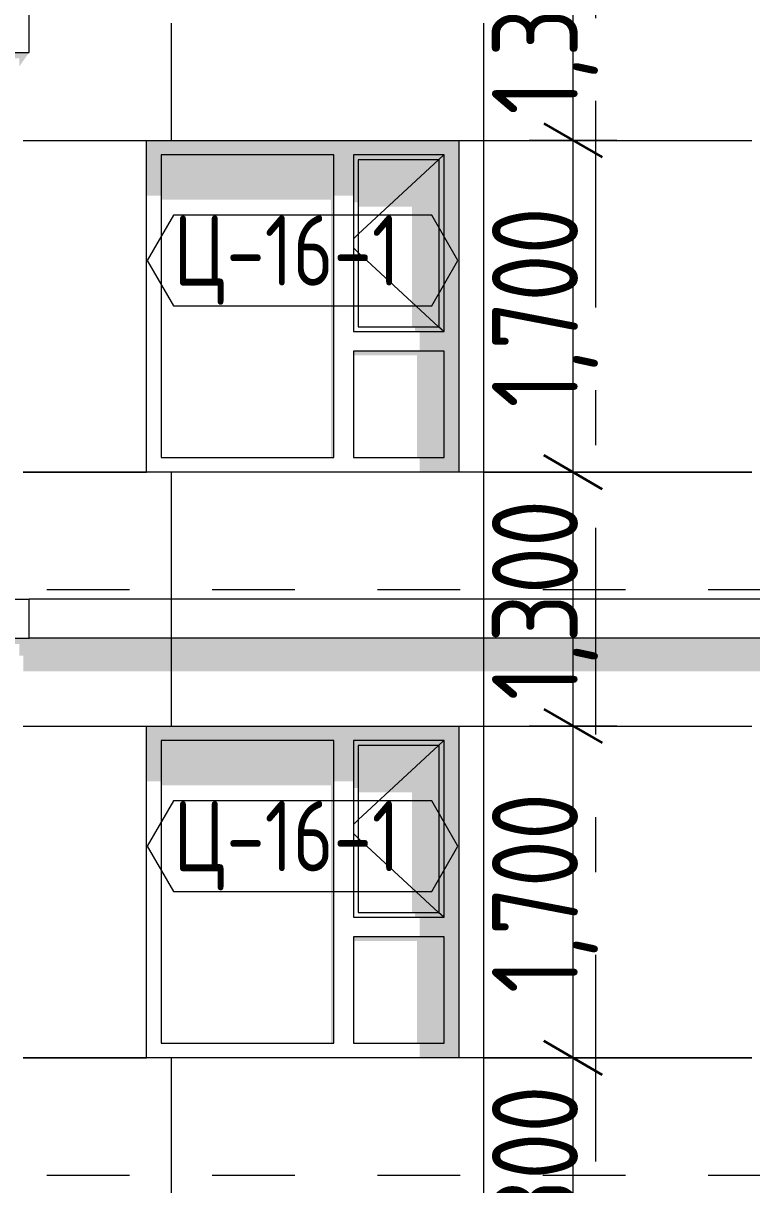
# Model space of a CAD drawing. Header units: millimetres. Extents: x 18162 to 7085488, y 72188 to 247925.
# Drawn here: x 5820578 to 5824309, y 142334 to 148284 of the extents above; entities that cross this region are included whole.
import ezdxf
from ezdxf.enums import TextEntityAlignment as Align

# ---------------------------------------------------------------- set-up
doc = ezdxf.new("R2010")
doc.units = ezdxf.units.MM
doc.header["$MEASUREMENT"] = 0
doc.linetypes.add('Dashed', pattern=[423.333333, 211.666667, -211.666667])
doc.linetypes.add('Double Dashed', pattern=[1093.611073, 529.166651, -211.666656, 141.111112, -211.666656])
for name, color, linetype in [('Archicad Windows', 7, 'Continuous'), ('Structural - Bearing', 7, 'Continuous'), ('Structural - Grid', 7, 'Continuous')]:
    doc.layers.add(name, color=color, linetype=linetype)
doc.styles.add('GENERATED_STYLE_3', font='', dxfattribs={"width": 0.8})
doc.styles.get('GENERATED_STYLE_3').set_extended_font_data('ISOCPEUR MON')
doc.dimstyles.new('GENERATED_STYLE__19', dxfattribs={"dimtxt": 440.00001, "dimasz": 228, "dimexe": 0.18, "dimexo": 31028.935828, "dimgap": 0, "dimtad": 1, "dimdec": 0, "dimzin": 0, "dimdsep": 46, "dimtxsty": 'GENERATED_STYLE_3', "dimblk": 'ARROWHEAD_2', "dimblk1": 'ARROWHEAD_2', "dimblk2": 'ARROWHEAD_2', "dimcen": 0.09, "dimclrd": 13, "dimclre": 13, "dimclrt": 13, "dimadec": 0, "dimazin": 0, "dimtfac": 1, "dimtdec": 4, "dimtmove": 0, "dimatfit": 3, "dimfxl": 1, "dimtolj": 1, "dimtzin": 0, "dimarcsym": 0})
doc.dimstyles.new('GENERATED_STYLE__21', dxfattribs={"dimtxt": 440.00001, "dimasz": 228, "dimexe": 0.18, "dimexo": 31149.347984, "dimgap": 0, "dimtad": 1, "dimdec": 0, "dimzin": 0, "dimdsep": 46, "dimtxsty": 'GENERATED_STYLE_3', "dimblk": 'ARROWHEAD_2', "dimblk1": 'ARROWHEAD_2', "dimblk2": 'ARROWHEAD_2', "dimcen": 0.09, "dimclrd": 13, "dimclre": 13, "dimclrt": 13, "dimadec": 0, "dimazin": 0, "dimtfac": 1, "dimtdec": 4, "dimtmove": 0, "dimatfit": 3, "dimfxl": 1, "dimtolj": 1, "dimtzin": 0, "dimarcsym": 0})
doc.dimstyles.new('GENERATED_STYLE__22', dxfattribs={"dimtxt": 440.00001, "dimasz": 228, "dimexe": 0.18, "dimexo": 32378.935859, "dimgap": 0, "dimtad": 1, "dimdec": 0, "dimzin": 0, "dimdsep": 46, "dimtxsty": 'GENERATED_STYLE_3', "dimblk": 'ARROWHEAD_2', "dimblk1": 'ARROWHEAD_2', "dimblk2": 'ARROWHEAD_2', "dimcen": 0.09, "dimclrd": 13, "dimclre": 13, "dimclrt": 13, "dimadec": 0, "dimazin": 0, "dimtfac": 1, "dimtdec": 4, "dimtmove": 0, "dimatfit": 3, "dimfxl": 1, "dimtolj": 1, "dimtzin": 0, "dimarcsym": 0})
doc.dimstyles.new('GENERATED_STYLE__31', dxfattribs={"dimtxt": 440.00001, "dimasz": 228, "dimexe": 0.18, "dimexo": 1815.703396, "dimgap": 0, "dimtad": 1, "dimdec": 0, "dimzin": 0, "dimdsep": 46, "dimtxsty": 'GENERATED_STYLE_3', "dimblk": 'ARROWHEAD_2', "dimblk1": 'ARROWHEAD_2', "dimblk2": 'ARROWHEAD_2', "dimcen": 0.09, "dimclrd": 13, "dimclre": 13, "dimclrt": 13, "dimadec": 0, "dimazin": 0, "dimtfac": 1, "dimtdec": 4, "dimtmove": 0, "dimatfit": 3, "dimfxl": 1, "dimtolj": 1, "dimtzin": 0, "dimarcsym": 0})

# ---------------------------------------------------------------- blocks, each defined once
blk = doc.blocks.new('*X2407', base_point=(5785635.3, 106384.1))
at = {"layer": 'Structural - Bearing', "color": 8, "linetype": 'Continuous', "lineweight": 13}
for p, q in [((5821335.3, 145134.1), (5821335.3, 144684.1)), ((5822935.3, 145134.1), (5822935.3, 142984.1)), ((5820578.3, 144684.1), (5820835.3, 144684.1)), ((5820835.3, 144684.1), (5821208.8, 144684.1)), ((5822808.8, 144684.1), (5822935.3, 144684.1)), ((5822935.3, 144684.1), (5824035.3, 144684.1)), ((5824035.3, 144684.1), (5824308.8, 144684.1)), ((5820578.3, 142984.1), (5820835.3, 142984.1)), ((5820835.3, 142984.1), (5820578.3, 142984.1)), ((5821208.8, 142984.1), (5820835.3, 142984.1)), ((5820835.3, 142984.1), (5821208.8, 142984.1)), ((5821335.3, 142984.1), (5821335.3, 142384.1)), ((5822935.3, 142984.1), (5822808.8, 142984.1)), ((5822935.3, 142984.1), (5824035.3, 142984.1)), ((5822935.3, 142984.1), (5822935.3, 142384.1)), ((5824035.3, 142984.1), (5822935.3, 142984.1)), ((5824308.8, 142984.1), (5824035.3, 142984.1)), ((5824035.3, 142984.1), (5824308.8, 142984.1)), ((5821335.3, 142384.1), (5821335.3, 142284.1)), ((5822935.3, 142384.1), (5822935.3, 142284.1))]:
    blk.add_line(p, q, dxfattribs=at)
blk = doc.blocks.new('*X2417', base_point=(5785635.3, 106384.1))
at = {"layer": 'Structural - Bearing', "color": 8, "linetype": 'Continuous', "lineweight": 13}
for p, q in [((5821335.3, 145334.1), (5821335.3, 145134.1)), ((5822935.3, 145334.1), (5822935.3, 145134.1)), ((5824535.3, 145334.1), (5824535.3, 145134.1)), ((5826135.3, 145334.1), (5826135.3, 145134.1))]:
    blk.add_line(p, q, dxfattribs=at)
blk = doc.blocks.new('*X2422', base_point=(5785635.3, 106384.1))
at = {"layer": 'Structural - Bearing', "color": 8, "linetype": 'Continuous', "lineweight": 13}
for p, q in [((5821335.3, 148284.1), (5821335.3, 147684.1)), ((5822935.3, 148284.1), (5822935.3, 145984.1)), ((5820578.3, 147684.1), (5820835.3, 147684.1)), ((5820835.3, 147684.1), (5821208.8, 147684.1)), ((5822808.8, 147684.1), (5822935.3, 147684.1)), ((5822935.3, 147684.1), (5824035.3, 147684.1)), ((5824035.3, 147684.1), (5824308.8, 147684.1)), ((5820578.3, 145984.1), (5820835.3, 145984.1)), ((5820835.3, 145984.1), (5820578.3, 145984.1)), ((5821208.8, 145984.1), (5820835.3, 145984.1)), ((5820835.3, 145984.1), (5821208.8, 145984.1)), ((5821335.3, 145984.1), (5821335.3, 145384.1)), ((5822935.3, 145984.1), (5822808.8, 145984.1)), ((5822935.3, 145984.1), (5824035.3, 145984.1)), ((5822935.3, 145984.1), (5822935.3, 145384.1)), ((5824035.3, 145984.1), (5822935.3, 145984.1)), ((5824308.8, 145984.1), (5824035.3, 145984.1)), ((5824035.3, 145984.1), (5824308.8, 145984.1)), ((5821335.3, 145384.1), (5821335.3, 145334.1)), ((5822935.3, 145384.1), (5822935.3, 145334.1))]:
    blk.add_line(p, q, dxfattribs=at)
blk = doc.blocks.new('*D2616', base_point=(5785635.3, 106384.1))
at = {"color": 12, "linetype": 'Continuous', "lineweight": 35}
for p, q in [((5838328.4, 142420.7), (5838628.4, 142247.5)), ((5838328.4, 142220.7), (5838628.4, 142047.5))]:
    blk.add_line(p, q, dxfattribs=at)
at = {"color": 13, "linetype": 'Continuous', "lineweight": 13}
for p, q in [((5838703.4, 142334.1), (5837187.8, 142334.1)), ((5838478.4, 142134.1), (5838478.4, 142334.1)), ((5838703.4, 142134.1), (5837187.8, 142134.1))]:
    blk.add_line(p, q, dxfattribs=at)
blk = doc.blocks.new('ARROWHEAD_2')
at = {"color": 0, "linetype": 'Continuous', "lineweight": 0}
for p, q in [((-0.378, -0.655), (0.378, 0.655)), ((0, 0), (-1, 0))]:
    blk.add_line(p, q, dxfattribs=at)
blk = doc.blocks.new('*D2617', base_point=(5785635.3, 106384.1))
at = {"color": 12, "linetype": 'Continuous', "lineweight": 35}
for p, q in [((5838328.4, 145220.7), (5838628.4, 145047.5)), ((5838328.4, 142420.7), (5838628.4, 142247.5))]:
    blk.add_line(p, q, dxfattribs=at)
at = {"color": 13, "linetype": 'Continuous', "lineweight": 13}
for p, q in [((5838703.4, 145134.1), (5837187.8, 145134.1)), ((5838478.4, 142334.1), (5838478.4, 145134.1)), ((5838703.4, 142334.1), (5837187.8, 142334.1))]:
    blk.add_line(p, q, dxfattribs=at)
at = {"color": 13, "lineweight": 13, "char_height": 440, "attachment_point": 7, "rotation": 90, "style": 'GENERATED_STYLE_3'}
for s, insert in [('\\A1;{\\pql;\\fISOCPEUR MON|b0|i0|c0|p0;\\W0.800000;2,800}', (5838605.9, 143549.6)), ('\\A1;{\\pql;\\fISOCPEUR MON|b0|i0|c0|p0;\\W0.800000;200}', (5838518.1, 142420.8))]:
    blk.add_mtext(s, dxfattribs=dict(at, insert=insert))
blk = doc.blocks.new('*D2618', base_point=(5785635.3, 106384.1))
at = {"color": 12, "linetype": 'Continuous', "lineweight": 35}
for p, q in [((5838328.4, 145420.7), (5838628.4, 145247.5)), ((5838328.4, 145220.7), (5838628.4, 145047.5))]:
    blk.add_line(p, q, dxfattribs=at)
at = {"color": 13, "linetype": 'Continuous', "lineweight": 13}
for p, q in [((5838703.4, 145334.1), (5837187.8, 145334.1)), ((5838478.4, 145134.1), (5838478.4, 145334.1)), ((5838703.4, 145134.1), (5837187.8, 145134.1))]:
    blk.add_line(p, q, dxfattribs=at)
blk = doc.blocks.new('*D2619', base_point=(5785635.3, 106384.1))
at = {"color": 12, "linetype": 'Continuous', "lineweight": 35}
for p, q in [((5838328.4, 148220.7), (5838628.4, 148047.5)), ((5838328.4, 145420.7), (5838628.4, 145247.5))]:
    blk.add_line(p, q, dxfattribs=at)
at = {"color": 13, "linetype": 'Continuous', "lineweight": 13}
for p, q in [((5838703.4, 148134.1), (5837187.8, 148134.1)), ((5838478.4, 145334.1), (5838478.4, 148134.1)), ((5838703.4, 145334.1), (5837187.8, 145334.1))]:
    blk.add_line(p, q, dxfattribs=at)
at = {"color": 13, "lineweight": 13, "char_height": 440, "attachment_point": 7, "rotation": 90, "style": 'GENERATED_STYLE_3'}
for s, insert in [('\\A1;{\\pql;\\fISOCPEUR MON|b0|i0|c0|p0;\\W0.800000;2,800}', (5838605.9, 146549.6)), ('\\A1;{\\pql;\\fISOCPEUR MON|b0|i0|c0|p0;\\W0.800000;200}', (5838518.1, 145420.8))]:
    blk.add_mtext(s, dxfattribs=dict(at, insert=insert))
blk = doc.blocks.new('*D2620', base_point=(5785635.3, 106384.1))
at = {"color": 12, "linetype": 'Continuous', "lineweight": 35}
for p, q in [((5838328.4, 148420.7), (5838628.4, 148247.5)), ((5838328.4, 148220.7), (5838628.4, 148047.5))]:
    blk.add_line(p, q, dxfattribs=at)
at = {"color": 13, "linetype": 'Continuous', "lineweight": 13}
for p, q in [((5838703.4, 148334.1), (5837187.8, 148334.1)), ((5838478.4, 148134.1), (5838478.4, 148334.1)), ((5838703.4, 148134.1), (5837187.8, 148134.1))]:
    blk.add_line(p, q, dxfattribs=at)
blk = doc.blocks.new('*D2621', base_point=(5785635.3, 106384.1))
at = {"color": 12, "linetype": 'Continuous', "lineweight": 35}
for p, q in [((5838328.4, 151220.7), (5838628.4, 151047.5)), ((5838328.4, 148420.7), (5838628.4, 148247.5))]:
    blk.add_line(p, q, dxfattribs=at)
at = {"color": 13, "linetype": 'Continuous', "lineweight": 13}
for p, q in [((5838703.4, 151134.1), (5837187.8, 151134.1)), ((5838478.4, 148334.1), (5838478.4, 151134.1)), ((5838703.4, 148334.1), (5837187.8, 148334.1))]:
    blk.add_line(p, q, dxfattribs=at)
at = {"color": 13, "lineweight": 13, "char_height": 440, "attachment_point": 7, "rotation": 90, "style": 'GENERATED_STYLE_3'}
for s, insert in [('\\A1;{\\pql;\\fISOCPEUR MON|b0|i0|c0|p0;\\W0.800000;200}', (5838012.1, 150865.2)), ('\\A1;{\\pql;\\fISOCPEUR MON|b0|i0|c0|p0;\\W0.800000;2,800}', (5838605.9, 149549.6)), ('\\A1;{\\pql;\\fISOCPEUR MON|b0|i0|c0|p0;\\W0.800000;200}', (5838518.1, 148420.8))]:
    blk.add_mtext(s, dxfattribs=dict(at, insert=insert))
blk = doc.blocks.new('*D2672', base_point=(5785635.3, 106384.1))
at = {"color": 12, "linetype": 'Continuous', "lineweight": 35}
for p, q in [((5823243.5, 143070.7), (5823543.5, 142897.5)), ((5823243.5, 141770.7), (5823543.5, 141597.5))]:
    blk.add_line(p, q, dxfattribs=at)
at = {"color": 13, "linetype": 'Continuous', "lineweight": 13}
for p, q in [((5823618.5, 142984.1), (5823168.5, 142984.1)), ((5823393.5, 141684.1), (5823393.5, 142984.1)), ((5823618.5, 141684.1), (5823168.5, 141684.1))]:
    blk.add_line(p, q, dxfattribs=at)
at = {"color": 13, "lineweight": 13, "insert": (5823521.1, 141815.9), "char_height": 440, "attachment_point": 7, "rotation": 90, "style": 'GENERATED_STYLE_3'}
blk.add_mtext('\\A1;{\\pql;\\fISOCPEUR MON|b0|i0|c0|p0;\\W0.800000;1,300}', dxfattribs=at)
blk = doc.blocks.new('*D2673', base_point=(5785635.3, 106384.1))
at = {"color": 12, "linetype": 'Continuous', "lineweight": 35}
for p, q in [((5823243.5, 144770.7), (5823543.5, 144597.5)), ((5823243.5, 143070.7), (5823543.5, 142897.5))]:
    blk.add_line(p, q, dxfattribs=at)
at = {"color": 13, "linetype": 'Continuous', "lineweight": 13}
for p, q in [((5823618.5, 144684.1), (5823168.5, 144684.1)), ((5823393.5, 142984.1), (5823393.5, 144684.1)), ((5823618.5, 142984.1), (5823168.5, 142984.1))]:
    blk.add_line(p, q, dxfattribs=at)
at = {"color": 13, "lineweight": 13, "insert": (5823521.1, 143315.9), "char_height": 440, "attachment_point": 7, "rotation": 90, "style": 'GENERATED_STYLE_3'}
blk.add_mtext('\\A1;{\\pql;\\fISOCPEUR MON|b0|i0|c0|p0;\\W0.800000;1,700}', dxfattribs=at)
blk = doc.blocks.new('*D2674', base_point=(5785635.3, 106384.1))
at = {"color": 12, "linetype": 'Continuous', "lineweight": 35}
for p, q in [((5823243.5, 146070.7), (5823543.5, 145897.5)), ((5823243.5, 144770.7), (5823543.5, 144597.5))]:
    blk.add_line(p, q, dxfattribs=at)
at = {"color": 13, "linetype": 'Continuous', "lineweight": 13}
for p, q in [((5823618.5, 145984.1), (5823168.5, 145984.1)), ((5823393.5, 144684.1), (5823393.5, 145984.1)), ((5823618.5, 144684.1), (5823168.5, 144684.1))]:
    blk.add_line(p, q, dxfattribs=at)
at = {"color": 13, "lineweight": 13, "insert": (5823521.1, 144815.9), "char_height": 440, "attachment_point": 7, "rotation": 90, "style": 'GENERATED_STYLE_3'}
blk.add_mtext('\\A1;{\\pql;\\fISOCPEUR MON|b0|i0|c0|p0;\\W0.800000;1,300}', dxfattribs=at)
blk = doc.blocks.new('*D2675', base_point=(5785635.3, 106384.1))
at = {"color": 12, "linetype": 'Continuous', "lineweight": 35}
for p, q in [((5823243.5, 147770.7), (5823543.5, 147597.5)), ((5823243.5, 146070.7), (5823543.5, 145897.5))]:
    blk.add_line(p, q, dxfattribs=at)
at = {"color": 13, "linetype": 'Continuous', "lineweight": 13}
for p, q in [((5823618.5, 147684.1), (5823168.5, 147684.1)), ((5823393.5, 145984.1), (5823393.5, 147684.1)), ((5823618.5, 145984.1), (5823168.5, 145984.1))]:
    blk.add_line(p, q, dxfattribs=at)
at = {"color": 13, "lineweight": 13, "insert": (5823521.1, 146315.9), "char_height": 440, "attachment_point": 7, "rotation": 90, "style": 'GENERATED_STYLE_3'}
blk.add_mtext('\\A1;{\\pql;\\fISOCPEUR MON|b0|i0|c0|p0;\\W0.800000;1,700}', dxfattribs=at)
blk = doc.blocks.new('*D2676', base_point=(5785635.3, 106384.1))
at = {"color": 12, "linetype": 'Continuous', "lineweight": 35}
for p, q in [((5823243.5, 149070.7), (5823543.5, 148897.5)), ((5823243.5, 147770.7), (5823543.5, 147597.5))]:
    blk.add_line(p, q, dxfattribs=at)
at = {"color": 13, "linetype": 'Continuous', "lineweight": 13}
for p, q in [((5823618.5, 148984.1), (5823168.5, 148984.1)), ((5823393.5, 147684.1), (5823393.5, 148984.1)), ((5823618.5, 147684.1), (5823168.5, 147684.1))]:
    blk.add_line(p, q, dxfattribs=at)
at = {"color": 13, "lineweight": 13, "insert": (5823521.1, 147815.9), "char_height": 440, "attachment_point": 7, "rotation": 90, "style": 'GENERATED_STYLE_3'}
blk.add_mtext('\\A1;{\\pql;\\fISOCPEUR MON|b0|i0|c0|p0;\\W0.800000;1,300}', dxfattribs=at)
blk = doc.blocks.new('Label_176_3', base_point=(5822008.8, 143834.1))
at = {"color": 13, "linetype": 'Continuous', "lineweight": 13, "flags": 128}
blk.add_lwpolyline([(5821213.7, 144068.3), (5821347.8, 143836.1), (5822669.9, 143836.1), (5822804, 144068.3), (5822669.9, 144300.6), (5821347.8, 144300.6)], close=True, dxfattribs=at)
at = {"color": 13, "lineweight": 13, "insert": (5821347.8, 144299.9), "char_height": 360, "attachment_point": 1, "style": 'GENERATED_STYLE_3'}
blk.add_mtext('\\A1;{\\pql;\\pt0,253000;\\fISOCPEUR MON|b0|i0|c0|p0;\\W0.800000;Ц-16-1\\fISOCPEUR MON|b0|i0|c0|p0;\\W0.800000;\\A1{\\H.66x;\\S^  ;}\\fISOCPEUR MON|b0|i0|c0|p0;\\W0.800000;\\fISOCPEUR MON|b0|i0|c0|p0;\\W0.800000;\\A1{\\H.66x;\\S^  ;}\\fISOCPEUR MON|b0|i0|c0|p0;\\W0.800000; \\fISOCPEUR MON|b0|i0|c0|p0;\\W0.800000;\\fISOCPEUR MON|b0|i0|c0|p0;\\W0.800000;\\fISOCPEUR MON|b0|i0|c0|p0;\\W0.800000;\\fISOCPEUR MON|b0|i0|c0|p0;\\W0.800000;\\fISOCPEUR MON|b0|i0|c0|p0;\\W0.800000;\\fISOCPEUR MON|b0|i0|c0|p0;\\W0.800000;\\fISOCPEUR MON|b0|i0|c0|p0;\\W0.800000;\\fISOCPEUR MON|b0|i0|c0|p0;\\W0.800000;\\fISOCPEUR MON|b0|i0|c0|p0;\\W0.800000;\\fISOCPEUR MON|b0|i0|c0|p0;\\W0.800000;\\fISOCPEUR MON|b0|i0|c0|p0;\\W0.800000;\\fISOCPEUR MON|b0|i0|c0|p0;\\W0.800000;\\fISOCPEUR MON|b0|i0|c0|p0;\\W0.800000;\\fISOCPEUR MON|b0|i0|c0|p0;\\W0.800000;\\fISOCPEUR MON|b0|i0|c0|p0;\\W0.800000;\\fISOCPEUR MON|b0|i0|c0|p0;\\W0.800000;\\fISOCPEUR MON|b0|i0|c0|p0;\\W0.800000;\\fISOCPEUR MON|b0|i0|c0|p0;\\W0.800000;\\fISOCPEUR MON|b0|i0|c0|p0;\\W0.800000;\\fISOCPEUR MON|b0|i0|c0|p0;\\W0.800000;\\fISOCPEUR MON|b0|i0|c0|p0;\\W0.800000;\\fISOCPEUR MON|b0|i0|c0|p0;\\W0.800000;\\fISOCPEUR MON|b0|i0|c0|p0;\\W0.800000;\\fISOCPEUR MON|b0|i0|c0|p0;\\W0.800000;\\fISOCPEUR MON|b0|i0|c0|p0;\\W0.800000;\\fISOCPEUR MON|b0|i0|c0|p0;\\W0.800000;\\fISOCPEUR MON|b0|i0|c0|p0;\\W0.800000;\\fISOCPEUR MON|b0|i0|c0|p0;\\W0.800000;\\fISOCPEUR MON|b0|i0|c0|p0;\\W0.800000;\\fISOCPEUR MON|b0|i0|c0|p0;\\W0.800000;\\fISOCPEUR MON|b0|i0|c0|p0;\\W0.800000;\\fISOCPEUR MON|b0|i0|c0|p0;\\W0.800000;\\fISOCPEUR MON|b0|i0|c0|p0;\\W0.800000;\\fISOCPEUR MON|b0|i0|c0|p0;\\W0.800000;\\fISOCPEUR MON|b0|i0|c0|p0;\\W0.800000;\\fISOCPEUR MON|b0|i0|c0|p0;\\W0.800000;\\fISOCPEUR MON|b0|i0|c0|p0;\\W0.800000;\\fISOCPEUR MON|b0|i0|c0|p0;\\W0.800000;\\fISOCPEUR MON|b0|i0|c0|p0;\\W0.800000;\\fISOCPEUR MON|b0|i0|c0|p0;\\W0.800000;\\fISOCPEUR MON|b0|i0|c0|p0;\\W0.800000;\\fISOCPEUR MON|b0|i0|c0|p0;\\W0.800000;\\fISOCPEUR MON|b0|i0|c0|p0;\\W0.800000;}', dxfattribs=at)
blk = doc.blocks.new('Label_181_3', base_point=(5822008.8, 146834.1))
at = {"color": 13, "linetype": 'Continuous', "lineweight": 13, "flags": 128}
blk.add_lwpolyline([(5821213.7, 147068.3), (5821347.8, 146836.1), (5822669.9, 146836.1), (5822804, 147068.3), (5822669.9, 147300.6), (5821347.8, 147300.6)], close=True, dxfattribs=at)
at = {"color": 13, "lineweight": 13, "insert": (5821347.8, 147299.9), "char_height": 360, "attachment_point": 1, "style": 'GENERATED_STYLE_3'}
blk.add_mtext('\\A1;{\\pql;\\pt0,253000;\\fISOCPEUR MON|b0|i0|c0|p0;\\W0.800000;Ц-16-1\\fISOCPEUR MON|b0|i0|c0|p0;\\W0.800000;\\A1{\\H.66x;\\S^  ;}\\fISOCPEUR MON|b0|i0|c0|p0;\\W0.800000;\\fISOCPEUR MON|b0|i0|c0|p0;\\W0.800000;\\A1{\\H.66x;\\S^  ;}\\fISOCPEUR MON|b0|i0|c0|p0;\\W0.800000; \\fISOCPEUR MON|b0|i0|c0|p0;\\W0.800000;\\fISOCPEUR MON|b0|i0|c0|p0;\\W0.800000;\\fISOCPEUR MON|b0|i0|c0|p0;\\W0.800000;\\fISOCPEUR MON|b0|i0|c0|p0;\\W0.800000;\\fISOCPEUR MON|b0|i0|c0|p0;\\W0.800000;\\fISOCPEUR MON|b0|i0|c0|p0;\\W0.800000;\\fISOCPEUR MON|b0|i0|c0|p0;\\W0.800000;\\fISOCPEUR MON|b0|i0|c0|p0;\\W0.800000;\\fISOCPEUR MON|b0|i0|c0|p0;\\W0.800000;\\fISOCPEUR MON|b0|i0|c0|p0;\\W0.800000;\\fISOCPEUR MON|b0|i0|c0|p0;\\W0.800000;\\fISOCPEUR MON|b0|i0|c0|p0;\\W0.800000;\\fISOCPEUR MON|b0|i0|c0|p0;\\W0.800000;\\fISOCPEUR MON|b0|i0|c0|p0;\\W0.800000;\\fISOCPEUR MON|b0|i0|c0|p0;\\W0.800000;\\fISOCPEUR MON|b0|i0|c0|p0;\\W0.800000;\\fISOCPEUR MON|b0|i0|c0|p0;\\W0.800000;\\fISOCPEUR MON|b0|i0|c0|p0;\\W0.800000;\\fISOCPEUR MON|b0|i0|c0|p0;\\W0.800000;\\fISOCPEUR MON|b0|i0|c0|p0;\\W0.800000;\\fISOCPEUR MON|b0|i0|c0|p0;\\W0.800000;\\fISOCPEUR MON|b0|i0|c0|p0;\\W0.800000;\\fISOCPEUR MON|b0|i0|c0|p0;\\W0.800000;\\fISOCPEUR MON|b0|i0|c0|p0;\\W0.800000;\\fISOCPEUR MON|b0|i0|c0|p0;\\W0.800000;\\fISOCPEUR MON|b0|i0|c0|p0;\\W0.800000;\\fISOCPEUR MON|b0|i0|c0|p0;\\W0.800000;\\fISOCPEUR MON|b0|i0|c0|p0;\\W0.800000;\\fISOCPEUR MON|b0|i0|c0|p0;\\W0.800000;\\fISOCPEUR MON|b0|i0|c0|p0;\\W0.800000;\\fISOCPEUR MON|b0|i0|c0|p0;\\W0.800000;\\fISOCPEUR MON|b0|i0|c0|p0;\\W0.800000;\\fISOCPEUR MON|b0|i0|c0|p0;\\W0.800000;\\fISOCPEUR MON|b0|i0|c0|p0;\\W0.800000;\\fISOCPEUR MON|b0|i0|c0|p0;\\W0.800000;\\fISOCPEUR MON|b0|i0|c0|p0;\\W0.800000;\\fISOCPEUR MON|b0|i0|c0|p0;\\W0.800000;\\fISOCPEUR MON|b0|i0|c0|p0;\\W0.800000;\\fISOCPEUR MON|b0|i0|c0|p0;\\W0.800000;\\fISOCPEUR MON|b0|i0|c0|p0;\\W0.800000;\\fISOCPEUR MON|b0|i0|c0|p0;\\W0.800000;\\fISOCPEUR MON|b0|i0|c0|p0;\\W0.800000;\\fISOCPEUR MON|b0|i0|c0|p0;\\W0.800000;}', dxfattribs=at)
blk = doc.blocks.new('Standard grid marker[377]_3', base_point=(5823508.8, 166384.1))
at = {"layer": 'Structural - Grid', "color": 13, "linetype": 'Double Dashed', "lineweight": 13, "ltscale": 2}
blk.add_line((5823508.8, 165384.1), (5823508.8, 100884.1), dxfattribs=at)
at = {"layer": 'Structural - Grid', "color": 13, "lineweight": 13, "style": 'GENERATED_STYLE_3'}
blk.add_attdef('AC_MarkerText_1', text='', height=500, rotation=360, dxfattribs=at).set_placement((5823508.8, 99534.1), align=Align.TOP_CENTER)

msp = doc.modelspace()

# ---------------------------------------------------------------- hatches: boundary and pattern name
at = {"layer": 'Archicad Windows', "linetype": 'Continuous', "lineweight": 0}
for points in [[(5822808.8, 147684.1), (5821208.8, 147684.1), (5821208.8, 147609.1), (5821283.8, 147609.1), (5822168.8, 147609.1), (5822268.8, 147609.1), (5822733.8, 147609.1), (5822808.8, 147609.1)], [(5821208.8, 147401.2), (5821283.8, 147401.2), (5821283.8, 147609.1), (5821208.8, 147609.1)], [(5822168.8, 147609.1), (5821283.8, 147609.1), (5821283.8, 147380), (5822153.8, 147380), (5822153.8, 146059.1), (5822168.8, 146059.1)], [(5822168.8, 147609.1), (5822168.8, 147401.2), (5822268.8, 147401.2), (5822268.8, 147609.1)], [(5822268.8, 147609.1), (5822268.8, 147584.1), (5822293.8, 147584.1), (5822708.8, 147584.1), (5822733.8, 147584.1), (5822733.8, 147609.1)], [(5822268.8, 147584.1), (5822268.8, 147365.9), (5822293.8, 147365.9), (5822293.8, 147584.1)], [(5822708.8, 147584.1), (5822293.8, 147584.1), (5822293.8, 147344.7), (5822568.8, 147344.7), (5822568.8, 146729.1), (5822708.8, 146729.1)], [(5822708.8, 146729.1), (5822733.8, 146729.1), (5822733.8, 147584.1), (5822708.8, 147584.1)], [(5822733.8, 146704.1), (5822733.8, 146604.1), (5822733.8, 146059.1), (5822808.8, 146059.1), (5822808.8, 147609.1), (5822733.8, 147609.1)], [(5822733.8, 146729.1), (5822583.8, 146729.1), (5822583.8, 146704.1), (5822733.8, 146704.1)], [(5822608.8, 146704.1), (5822608.8, 146604.1), (5822733.8, 146604.1), (5822733.8, 146704.1)], [(5822733.8, 146604.1), (5822268.8, 146604.1), (5822268.8, 146582.9), (5822593.8, 146582.9), (5822593.8, 146059.1), (5822733.8, 146059.1)], [(5822608.8, 146059.1), (5822608.8, 145984.1), (5822808.8, 145984.1), (5822808.8, 146059.1)], [(5821208.8, 144609.1), (5821283.8, 144609.1), (5822168.8, 144609.1), (5822268.8, 144609.1), (5822733.8, 144609.1), (5822808.8, 144609.1), (5822808.8, 144684.1), (5821208.8, 144684.1)], [(5821208.8, 144401.2), (5821283.8, 144401.2), (5821283.8, 144609.1), (5821208.8, 144609.1)], [(5822168.8, 144609.1), (5821283.8, 144609.1), (5821283.8, 144380), (5822153.8, 144380), (5822153.8, 143059.1), (5822168.8, 143059.1)], [(5822168.8, 144609.1), (5822168.8, 144401.2), (5822268.8, 144401.2), (5822268.8, 144609.1)], [(5822268.8, 144609.1), (5822268.8, 144584.1), (5822293.8, 144584.1), (5822708.8, 144584.1), (5822733.8, 144584.1), (5822733.8, 144609.1)], [(5822733.8, 143704.1), (5822733.8, 143604.1), (5822733.8, 143059.1), (5822808.8, 143059.1), (5822808.8, 144609.1), (5822733.8, 144609.1)], [(5822268.8, 144584.1), (5822268.8, 144365.9), (5822293.8, 144365.9), (5822293.8, 144584.1)], [(5822708.8, 144584.1), (5822293.8, 144584.1), (5822293.8, 144344.7), (5822568.8, 144344.7), (5822568.8, 143729.1), (5822708.8, 143729.1)], [(5822708.8, 143729.1), (5822733.8, 143729.1), (5822733.8, 144584.1), (5822708.8, 144584.1)], [(5822733.8, 143729.1), (5822583.8, 143729.1), (5822583.8, 143704.1), (5822733.8, 143704.1)], [(5822608.8, 143704.1), (5822608.8, 143604.1), (5822733.8, 143604.1), (5822733.8, 143704.1)], [(5822733.8, 143604.1), (5822268.8, 143604.1), (5822268.8, 143582.9), (5822593.8, 143582.9), (5822593.8, 143059.1), (5822733.8, 143059.1)], [(5822608.8, 143059.1), (5822608.8, 142984.1), (5822808.8, 142984.1), (5822808.8, 143059.1)]]:
    msp.add_hatch(color=49, dxfattribs=at).paths.add_polyline_path(points)
at = {"layer": 'Structural - Bearing', "linetype": 'Continuous', "lineweight": 0}
for points in [[(5817058.8, 148104.1), (5820558.8, 148104.1), (5820558.8, 148063.4), (5820608.8, 148134.1), (5817058.8, 148134.1)], [(5817058.8, 145104.1), (5820558.8, 145104.1), (5820558.8, 145044.1), (5820578.3, 145044.1), (5820578.3, 144964), (5825563.8, 144964), (5825563.8, 144715.6), (5825576.4, 144703), (5825576.4, 144684.1), (5825908.8, 144684.1), (5825908.8, 142984.1), (5825563.8, 142984.1), (5825563.8, 142845.6), (5825576.4, 142833), (5825576.4, 142803.4), (5825563.8, 142785.6), (5825563.8, 142284.1), (5826808.8, 142284.1), (5826808.8, 142334.1), (5830044.7, 142334.1), (5830058.8, 142354.1), (5826858.8, 142354.1), (5826858.8, 142414.1), (5826846.4, 142414.1), (5826846.4, 145044.1), (5826858.8, 145044.1), (5826858.8, 145104.1), (5830058.8, 145104.1), (5830058.8, 145044.1), (5830071.2, 145044.1), (5830071.2, 144964), (5832063.8, 144964), (5832063.8, 144715.6), (5832076.4, 144703), (5832076.4, 144684.1), (5832408.8, 144684.1), (5832408.8, 142984.1), (5832063.8, 142984.1), (5832063.8, 142845.6), (5832076.4, 142833), (5832076.4, 142803.4), (5832063.8, 142785.6), (5832063.8, 142284.1), (5833308.8, 142284.1), (5833308.8, 142334.1), (5836544.7, 142334.1), (5836558.8, 142354.1), (5833358.8, 142354.1), (5833358.8, 142414.1), (5833346.4, 142414.1), (5833346.4, 145044.1), (5833358.8, 145044.1), (5833358.8, 145104.1), (5836558.8, 145104.1), (5836558.8, 145044.1), (5836571.2, 145044.1), (5836571.2, 144964), (5836858.1, 144964), (5836858.8, 144964.9), (5836858.8, 145134.1), (5835838.8, 145134.1), (5822269.6, 145134.1), (5819816.7, 145134.1), (5817058.8, 145134.1)]]:
    msp.add_hatch(color=49, dxfattribs=at).paths.add_polyline_path(points)

# ---------------------------------------------------------------- linework, layer by layer
at = {"color": 8, "linetype": 'Dashed', "lineweight": 13, "ltscale": 2}
for p, q in [((5800379.4, 145384.1), (5841359.8, 145384.1)), ((5800379.4, 142384.1), (5841359.8, 142384.1))]:
    msp.add_line(p, q, dxfattribs=at)
at = {"layer": 'Archicad Windows', "color": 7, "linetype": 'Continuous', "lineweight": 13}
for p, q in [((5821208.8, 147684.1), (5822808.8, 147684.1)), ((5821208.8, 145984.1), (5821208.8, 147684.1)), ((5822808.8, 147684.1), (5822808.8, 145984.1)), ((5822808.8, 145984.1), (5821208.8, 145984.1)), ((5821208.8, 142984.1), (5821208.8, 144684.1)), ((5821208.8, 144684.1), (5822808.8, 144684.1)), ((5822808.8, 144684.1), (5822808.8, 142984.1)), ((5822808.8, 142984.1), (5821208.8, 142984.1))]:
    msp.add_line(p, q, dxfattribs=at)
at = {"layer": 'Archicad Windows', "color": 7, "linetype": 'Continuous', "lineweight": 9}
for p, q in [((5821283.8, 147609.1), (5821283.8, 146059.1)), ((5822168.8, 147609.1), (5821283.8, 147609.1)), ((5822168.8, 146059.1), (5822168.8, 147609.1)), ((5822268.8, 147609.1), (5822268.8, 146704.1)), ((5822733.8, 147609.1), (5822268.8, 147609.1)), ((5822293.8, 147584.1), (5822293.8, 146729.1)), ((5822708.8, 147584.1), (5822293.8, 147584.1)), ((5822704.9, 147584.1), (5822293.8, 147202.9)), ((5822731.9, 147609.1), (5822704.9, 147584.1)), ((5822708.8, 146729.1), (5822708.8, 147584.1)), ((5822733.8, 146704.1), (5822733.8, 147609.1)), ((5822293.8, 147202.9), (5822268.8, 147179.7)), ((5822293.8, 147110.2), (5822268.8, 147133.4)), ((5822704.9, 146729.1), (5822293.8, 147110.2)), ((5822293.8, 146729.1), (5822708.8, 146729.1)), ((5822731.9, 146704.1), (5822704.9, 146729.1)), ((5822268.8, 146704.1), (5822733.8, 146704.1)), ((5822268.8, 146604.1), (5822268.8, 146059.1)), ((5822733.8, 146604.1), (5822268.8, 146604.1)), ((5822733.8, 146059.1), (5822733.8, 146604.1)), ((5821283.8, 146059.1), (5822168.8, 146059.1)), ((5822268.8, 146059.1), (5822733.8, 146059.1)), ((5821283.8, 144609.1), (5821283.8, 143059.1)), ((5822168.8, 144609.1), (5821283.8, 144609.1)), ((5822168.8, 143059.1), (5822168.8, 144609.1)), ((5822268.8, 144609.1), (5822268.8, 143704.1)), ((5822733.8, 144609.1), (5822268.8, 144609.1)), ((5822731.9, 144609.1), (5822704.9, 144584.1)), ((5822733.8, 143704.1), (5822733.8, 144609.1)), ((5822293.8, 144584.1), (5822293.8, 143729.1)), ((5822708.8, 144584.1), (5822293.8, 144584.1)), ((5822704.9, 144584.1), (5822293.8, 144202.9)), ((5822708.8, 143729.1), (5822708.8, 144584.1)), ((5822293.8, 144202.9), (5822268.8, 144179.7)), ((5822293.8, 144110.2), (5822268.8, 144133.4)), ((5822704.9, 143729.1), (5822293.8, 144110.2)), ((5822268.8, 143704.1), (5822733.8, 143704.1)), ((5822293.8, 143729.1), (5822708.8, 143729.1)), ((5822731.9, 143704.1), (5822704.9, 143729.1)), ((5822268.8, 143604.1), (5822268.8, 143059.1)), ((5822733.8, 143604.1), (5822268.8, 143604.1)), ((5822733.8, 143059.1), (5822733.8, 143604.1)), ((5821283.8, 143059.1), (5822168.8, 143059.1)), ((5822268.8, 143059.1), (5822733.8, 143059.1))]:
    msp.add_line(p, q, dxfattribs=at)
at = {"layer": 'Structural - Bearing', "color": 7, "linetype": 'Continuous', "lineweight": 13}
for p, q in [((5820608.8, 148134.1), (5820608.8, 148334.1)), ((5813408.8, 148134.1), (5820608.8, 148134.1)), ((5813408.8, 145334.1), (5820608.8, 145334.1)), ((5826808.8, 145334.1), (5820608.8, 145334.1)), ((5820608.8, 145134.1), (5820608.8, 145334.1)), ((5813408.8, 145134.1), (5820608.8, 145134.1)), ((5826808.8, 145134.1), (5820608.8, 145134.1))]:
    msp.add_line(p, q, dxfattribs=at)

# ---------------------------------------------------------------- block references
at = {"color": 12, "linetype": 'Continuous', "lineweight": 13}
for name, p in [('Label_181_3', (5822008.8, 146834.1)), ('Label_176_3', (5822008.8, 143834.1))]:
    msp.add_blockref(name, p, dxfattribs=at)
at = {"layer": 'Structural - Bearing', "lineweight": 0}
for name in ['*X2422', '*X2417', '*X2407']:
    msp.add_blockref(name, (5785635.3, 106384.1), dxfattribs=at)
at = {"layer": 'Structural - Grid', "color": 13, "linetype": 'Continuous', "lineweight": 13}
msp.add_blockref('Standard grid marker[377]_3', (5823508.8, 166384.1), dxfattribs=at)

# ---------------------------------------------------------------- dimensions: what is measured, and where the dimension line sits
at = {"color": 13, "linetype": 'Continuous', "lineweight": 13}
for base, p1, p2, dimstyle, picture, middle in [((5838478.4, 151134.1), (5805483.8, 148334.1), (5804808.8, 151134.1), 'GENERATED_STYLE__22', '*D2621', (5838170.4, 150286.7)), ((5823393.5, 148984.1), (5822808.8, 147684.1), (5822808.8, 148984.1), 'GENERATED_STYLE__31', '*D2676', (5823085.5, 148553)), ((5838478.4, 148334.1), (5805483.8, 148134.1), (5805483.8, 148334.1), 'GENERATED_STYLE__19', '*D2620', (5838170.4, 148923)), ((5838478.4, 148134.1), (5805423.6, 145334.1), (5805483.8, 148134.1), 'GENERATED_STYLE__19', '*D2619', (5838170.4, 147286.7)), ((5823393.5, 147684.1), (5822808.8, 145984.1), (5822808.8, 147684.1), 'GENERATED_STYLE__31', '*D2675', (5823085.5, 147053)), ((5823393.5, 145984.1), (5822808.8, 144684.1), (5822808.8, 145984.1), 'GENERATED_STYLE__31', '*D2674', (5823085.5, 145553)), ((5838478.4, 145334.1), (5805423.6, 145134.1), (5805423.6, 145334.1), 'GENERATED_STYLE__21', '*D2618', (5838170.4, 145923)), ((5838478.4, 145134.1), (5805483.8, 142334.1), (5805423.6, 145134.1), 'GENERATED_STYLE__21', '*D2617', (5838170.4, 144286.7)), ((5823393.5, 144684.1), (5822808.8, 142984.1), (5822808.8, 144684.1), 'GENERATED_STYLE__31', '*D2673', (5823085.5, 144053)), ((5823393.5, 142984.1), (5822808.8, 141684.1), (5822808.8, 142984.1), 'GENERATED_STYLE__31', '*D2672', (5823085.5, 142553)), ((5838478.4, 142334.1), (5805483.8, 142134.1), (5805483.8, 142334.1), 'GENERATED_STYLE__19', '*D2616', (5838170.4, 142923))]:
    dim = msp.add_linear_dim(base=base, p1=p1, p2=p2, angle=90, dimstyle=dimstyle, dxfattribs=at)
    dim.commit()
    dim.dimension.update_dxf_attribs({"geometry": picture, "text_midpoint": middle, "dimtype": 160, "text_rotation": 90})

doc.saveas('drawing.dxf')
